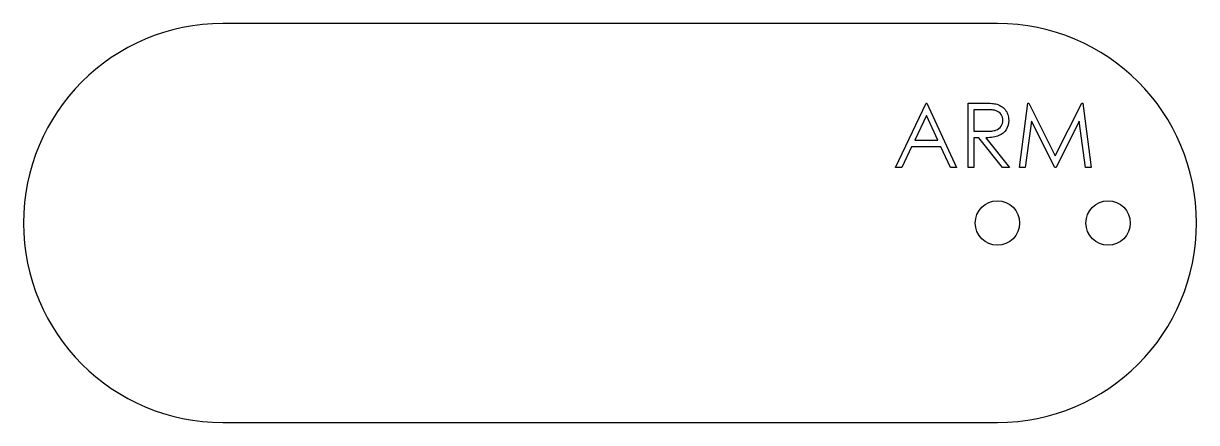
# Model space of a CAD drawing. Header units: millimetres. Extents: x 43 to 149, y 35 to 71.
import ezdxf

# ---------------------------------------------------------------- set-up
doc = ezdxf.new("R2010")
doc.units = ezdxf.units.MM

msp = doc.modelspace()

# ---------------------------------------------------------------- linework, layer by layer
at = {"color": 7, "linetype": 'Continuous', "lineweight": 25}
for p, q in [((130.54, 71.05), (60.54, 71.05)), ((60.54, 35.05), (130.54, 35.05))]:
    msp.add_line(p, q, dxfattribs=at)
at = {"color": 7, "linetype": 'Continuous', "flags": 128}
for points in [[(124.17, 63.87), (126.86, 58.05), (126.86, 58.05), (126.29, 58.05), (126.29, 58.05), (125.43, 59.92), (125.43, 59.92), (122.79, 59.92), (122.79, 59.92), (121.9, 58.05), (121.9, 58.05), (121.33, 58.05), (121.33, 58.05), (124.1, 63.87), (124.1, 63.87), (124.17, 63.87)], [(127.9, 63.87), (129.07, 63.87), (129.07, 63.87), (129.3, 63.87), (129.51, 63.87), (129.71, 63.86), (129.88, 63.85), (130.04, 63.84), (130.17, 63.83), (130.29, 63.81), (130.39, 63.79), (130.39, 63.79), (130.51, 63.76), (130.63, 63.71), (130.75, 63.66), (130.86, 63.6), (130.96, 63.54), (131.06, 63.46), (131.15, 63.37), (131.23, 63.28), (131.31, 63.18), (131.38, 63.07), (131.43, 62.96), (131.48, 62.84), (131.51, 62.72), (131.54, 62.59), (131.55, 62.45), (131.56, 62.31), (131.56, 62.31), (131.54, 62.08), (131.5, 61.87), (131.43, 61.66), (131.33, 61.47), (131.2, 61.3), (131.05, 61.16), (130.87, 61.03), (130.67, 60.93), (130.56, 60.88), (130.44, 60.84), (130.31, 60.81), (130.16, 60.79), (130.01, 60.76), (129.85, 60.75), (129.68, 60.74), (129.49, 60.74), (129.49, 60.74), (131.63, 58.05), (131.63, 58.05), (130.99, 58.05), (130.99, 58.05), (128.85, 60.74), (128.85, 60.74), (128.42, 60.74), (128.42, 60.74), (128.42, 58.05), (128.42, 58.05), (127.9, 58.05), (127.9, 58.05), (127.9, 63.87)], [(132.53, 58.05), (133.3, 63.87), (133.3, 63.87), (133.37, 63.87), (133.37, 63.87), (135.77, 59.1), (135.77, 59.1), (138.17, 63.87), (138.17, 63.87), (138.25, 63.87), (138.25, 63.87), (139.02, 58.05), (139.02, 58.05), (138.5, 58.05), (138.5, 58.05), (137.94, 62.24), (137.94, 62.24), (135.84, 58.05), (135.84, 58.05), (135.72, 58.05), (135.72, 58.05), (133.61, 62.25), (133.61, 62.25), (133.05, 58.05), (133.05, 58.05), (132.53, 58.05)], [(124.13, 62.74), (123.07, 60.51), (123.07, 60.51), (125.15, 60.51), (125.15, 60.51), (124.13, 62.74)], [(128.42, 63.27), (128.42, 61.33), (128.42, 61.33), (129.49, 61.33), (129.49, 61.33), (129.64, 61.33), (129.78, 61.33), (129.91, 61.34), (130.03, 61.35), (130.14, 61.37), (130.24, 61.39), (130.33, 61.41), (130.41, 61.43), (130.55, 61.5), (130.67, 61.58), (130.78, 61.67), (130.87, 61.78), (130.94, 61.91), (130.99, 62.03), (131.03, 62.17), (131.04, 62.32), (131.04, 62.32), (131.03, 62.46), (130.99, 62.59), (130.94, 62.72), (130.87, 62.84), (130.78, 62.95), (130.67, 63.04), (130.56, 63.11), (130.42, 63.17), (130.35, 63.2), (130.27, 63.22), (130.17, 63.23), (130.06, 63.25), (129.94, 63.26), (129.81, 63.27), (129.67, 63.27), (129.52, 63.27), (129.52, 63.27), (128.42, 63.27)]]:
    msp.add_lwpolyline(points, dxfattribs=at)
at = {"color": 7, "linetype": 'Continuous', "lineweight": 25}
for centre in [(130.54, 53.05), (140.54, 53.05)]:
    msp.add_circle(centre, 2, dxfattribs=at)
for centre, start, end in [((60.54, 53.05), 90, 270), ((130.54, 53.05), 270, 90)]:
    msp.add_arc(centre, 18, start, end, dxfattribs=at)

doc.saveas('drawing.dxf')
